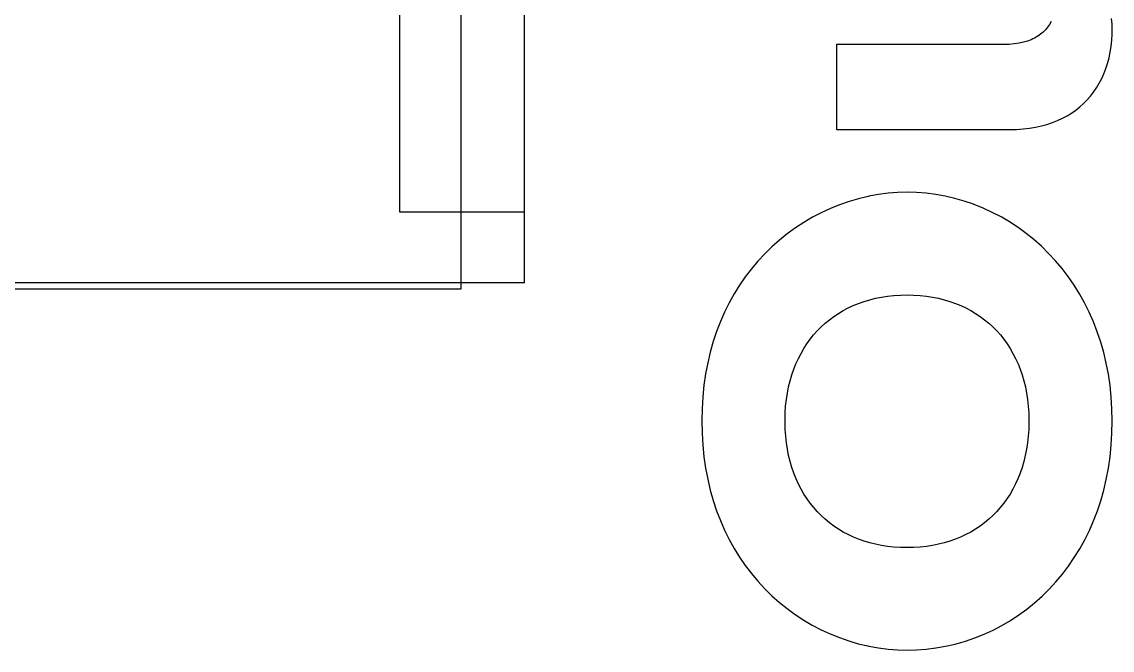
# Paper-space layout '2 DOOR PANEL LAYOUT - A1 Sheet' of a CAD drawing. Extents: x 50 to 825, y 22 to 486.
# Drawn here: x 424.646 to 425.329, y 336.598 to 336.991 of the extents above; entities that cross this region are included whole.
import ezdxf

# ---------------------------------------------------------------- set-up
doc = ezdxf.new("R2010")
doc.units = 0
doc.layers.add('N-EQPM', color=3, linetype='Continuous', lineweight=25)

psp = doc.layouts.new('2 DOOR PANEL LAYOUT - A1 Sheet')

# ---------------------------------------------------------------- linework, layer by layer
at = {"layer": 'N-EQPM', "linetype": 'Continuous'}
for p, q in [((424.92072, 336.82392), (424.92072, 340.47033)), ((424.96035, 336.82778), (424.96035, 340.47176)), ((424.88227, 336.87202), (424.88226, 337.45506)), ((424.96035, 336.87202), (424.88227, 336.87202)), ((424.96035, 336.82778), (423.56783, 336.82778)), ((423.82029, 336.82392), (424.92072, 336.82392))]:
    psp.add_line(p, q, dxfattribs=at)
psp.add_lwpolyline([(425.2903, 336.99146), (425.2893, 336.98963), (425.28814, 336.98792), (425.28683, 336.98633), (425.28537, 336.98485), (425.28375, 336.98348), (425.28197, 336.98223), (425.28001, 336.9811), (425.27896, 336.98058), (425.27787, 336.98009), (425.27554, 336.97922), (425.27302, 336.97848), (425.27028, 336.97788), (425.26732, 336.97745), (425.26412, 336.97717), (425.26067, 336.97708), (425.15597, 336.97708), (425.15597, 336.92382), (425.26434, 336.92382), (425.26865, 336.92391), (425.2728, 336.92419), (425.27677, 336.92465), (425.28059, 336.92529), (425.28426, 336.92609), (425.28777, 336.92705), (425.29114, 336.92817), (425.29435, 336.92944), (425.29742, 336.93086), (425.30035, 336.93243), (425.30314, 336.93414), (425.30579, 336.93599), (425.30831, 336.93798), (425.31068, 336.9401), (425.31293, 336.94237), (425.31503, 336.94476), (425.317, 336.9473), (425.31883, 336.94996), (425.32052, 336.95277), (425.32206, 336.9557), (425.32345, 336.95876), (425.32469, 336.96195), (425.32577, 336.96527), (425.32669, 336.96871), (425.32743, 336.97227), (425.328, 336.97593), (425.3284, 336.9797), (425.3286, 336.98356), (425.32864, 336.98587), (425.32854, 336.98976), (425.32827, 336.99347)], dxfattribs=at)
for points in [[(425.08578, 336.67278), (425.08866, 336.66696), (425.09179, 336.66133), (425.09516, 336.65589), (425.09877, 336.65065), (425.1026, 336.64561), (425.10667, 336.64078), (425.11095, 336.63616), (425.11544, 336.63177), (425.12014, 336.6276), (425.12503, 336.62366), (425.1301, 336.61997), (425.13535, 336.61654), (425.14075, 336.61336), (425.1463, 336.61046), (425.15198, 336.60783), (425.15776, 336.60549), (425.16363, 336.60345), (425.16957, 336.60171), (425.17556, 336.60027), (425.17625, 336.60012), (425.18225, 336.59903), (425.18824, 336.59826), (425.1942, 336.59779), (425.20009, 336.59764), (425.20613, 336.59779), (425.21218, 336.59825), (425.21823, 336.59903), (425.22425, 336.6001), (425.23024, 336.60149), (425.23083, 336.60164), (425.23676, 336.60336), (425.2426, 336.60537), (425.24835, 336.60768), (425.25398, 336.61028), (425.25949, 336.61315), (425.26486, 336.61629), (425.27007, 336.6197), (425.27511, 336.62337), (425.27998, 336.62729), (425.28466, 336.63145), (425.28913, 336.63584), (425.29341, 336.64046), (425.29746, 336.6453), (425.3013, 336.65035), (425.30491, 336.65561), (425.30829, 336.66108), (425.31142, 336.66674), (425.31432, 336.67259), (425.31696, 336.67864), (425.31935, 336.68487), (425.32147, 336.69129), (425.32334, 336.69789), (425.32493, 336.70467), (425.32625, 336.71163), (425.32728, 336.71877), (425.32803, 336.72609), (425.32848, 336.73358), (425.32864, 336.74125), (425.32848, 336.74879), (425.32803, 336.75617), (425.32728, 336.7634), (425.32624, 336.77046), (425.32492, 336.77736), (425.32332, 336.7841), (425.32145, 336.79066), (425.3193, 336.79706), (425.3169, 336.80329), (425.31423, 336.80933), (425.31132, 336.8152), (425.30815, 336.82087), (425.30475, 336.82636), (425.3011, 336.83164), (425.29723, 336.83672), (425.29314, 336.84159), (425.28883, 336.84623), (425.28432, 336.85065), (425.27961, 336.85483), (425.27471, 336.85877), (425.26964, 336.86246), (425.2644, 336.86589), (425.25902, 336.86904), (425.2535, 336.87192), (425.24786, 336.87452), (425.24211, 336.87683), (425.24175, 336.87696), (425.23592, 336.87895), (425.23001, 336.88065), (425.22406, 336.88203), (425.21808, 336.88311), (425.21208, 336.88388), (425.20608, 336.88434), (425.20009, 336.8845), (425.19421, 336.88434), (425.18826, 336.88388), (425.18227, 336.8831), (425.17627, 336.88201), (425.17569, 336.88189), (425.1697, 336.88045), (425.16376, 336.87871), (425.15788, 336.87667), (425.15208, 336.87434), (425.1464, 336.87171), (425.14084, 336.86881), (425.13542, 336.86564), (425.13016, 336.8622), (425.12508, 336.85852), (425.12018, 336.85459), (425.11547, 336.85043), (425.11097, 336.84603), (425.10669, 336.84142), (425.10262, 336.8366), (425.09878, 336.83157), (425.09517, 336.82635), (425.0918, 336.82092), (425.08867, 336.8153), (425.08578, 336.80949), (425.08315, 336.8035), (425.08077, 336.79732), (425.07864, 336.79096), (425.07679, 336.78441), (425.0752, 336.77768), (425.07389, 336.77076), (425.07286, 336.76366), (425.07211, 336.75638), (425.07166, 336.74891), (425.0715, 336.74125), (425.07166, 336.73356), (425.07211, 336.72607), (425.07286, 336.71876), (425.07389, 336.71164), (425.0752, 336.7047), (425.07679, 336.69795), (425.07864, 336.69138), (425.08077, 336.68499), (425.08314, 336.6788)], [(425.1292, 336.70852), (425.12797, 336.71208), (425.12688, 336.71576), (425.12594, 336.71956), (425.12516, 336.72348), (425.12454, 336.72751), (425.12407, 336.73165), (425.12378, 336.7359), (425.12365, 336.74026), (425.12365, 336.74125), (425.12365, 336.74203), (425.12377, 336.74636), (425.12406, 336.75059), (425.12451, 336.75471), (425.12513, 336.75872), (425.12591, 336.76262), (425.12684, 336.7664), (425.12792, 336.77007), (425.12915, 336.77362), (425.13052, 336.77706), (425.13203, 336.78037), (425.13368, 336.78357), (425.13546, 336.78664), (425.13738, 336.78959), (425.13942, 336.79242), (425.14158, 336.79512), (425.14388, 336.7977), (425.14629, 336.80014), (425.14882, 336.80246), (425.15147, 336.80465), (425.15423, 336.80671), (425.15711, 336.80863), (425.16011, 336.81041), (425.16321, 336.81205), (425.16642, 336.81355), (425.16974, 336.81491), (425.17317, 336.81612), (425.17671, 336.81718), (425.18035, 336.81809), (425.18409, 336.81884), (425.18794, 336.81943), (425.19189, 336.81986), (425.19594, 336.82011), (425.20009, 336.8202), (425.20424, 336.82011), (425.20828, 336.81986), (425.21223, 336.81943), (425.21608, 336.81884), (425.21982, 336.81809), (425.22346, 336.81718), (425.22699, 336.81612), (425.23042, 336.81491), (425.23374, 336.81355), (425.23695, 336.81205), (425.24005, 336.81041), (425.24304, 336.80862), (425.24592, 336.8067), (425.24869, 336.80465), (425.25133, 336.80246), (425.25386, 336.80014), (425.25628, 336.79769), (425.25857, 336.79511), (425.26073, 336.79241), (425.26277, 336.78958), (425.26469, 336.78663), (425.26647, 336.78355), (425.26812, 336.78036), (425.26963, 336.77704), (425.271, 336.77361), (425.27223, 336.77005), (425.27331, 336.76638), (425.27424, 336.7626), (425.27501, 336.7587), (425.27563, 336.75469), (425.27608, 336.75057), (425.27637, 336.74634), (425.27649, 336.742), (425.27649, 336.74125), (425.27649, 336.74029), (425.27636, 336.73593), (425.27607, 336.73167), (425.27561, 336.72753), (425.27498, 336.7235), (425.2742, 336.71958), (425.27327, 336.71578), (425.27218, 336.7121), (425.27095, 336.70853), (425.26957, 336.70509), (425.26806, 336.70176), (425.26641, 336.69856), (425.26462, 336.69548), (425.26271, 336.69252), (425.26067, 336.68969), (425.2585, 336.68698), (425.25621, 336.6844), (425.2538, 336.68195), (425.25127, 336.67963), (425.24863, 336.67744), (425.24587, 336.67539), (425.24299, 336.67346), (425.24, 336.67168), (425.23691, 336.67004), (425.2337, 336.66854), (425.23038, 336.66718), (425.22696, 336.66597), (425.22343, 336.66491), (425.2198, 336.664), (425.21606, 336.66325), (425.21222, 336.66266), (425.20828, 336.66223), (425.20423, 336.66198), (425.20009, 336.66189), (425.19595, 336.66198), (425.1919, 336.66223), (425.18795, 336.66266), (425.18411, 336.66325), (425.18037, 336.664), (425.17673, 336.66491), (425.1732, 336.66597), (425.16978, 336.66718), (425.16646, 336.66853), (425.16325, 336.67004), (425.16015, 336.67168), (425.15717, 336.67346), (425.15429, 336.67538), (425.15153, 336.67744), (425.14888, 336.67963), (425.14635, 336.68195), (425.14394, 336.6844), (425.14165, 336.68697), (425.13948, 336.68968), (425.13744, 336.69251), (425.13553, 336.69547), (425.13374, 336.69855), (425.13209, 336.70175), (425.13057, 336.70507)]]:
    psp.add_lwpolyline(points, close=True, dxfattribs=at)

doc.saveas('drawing.dxf')
